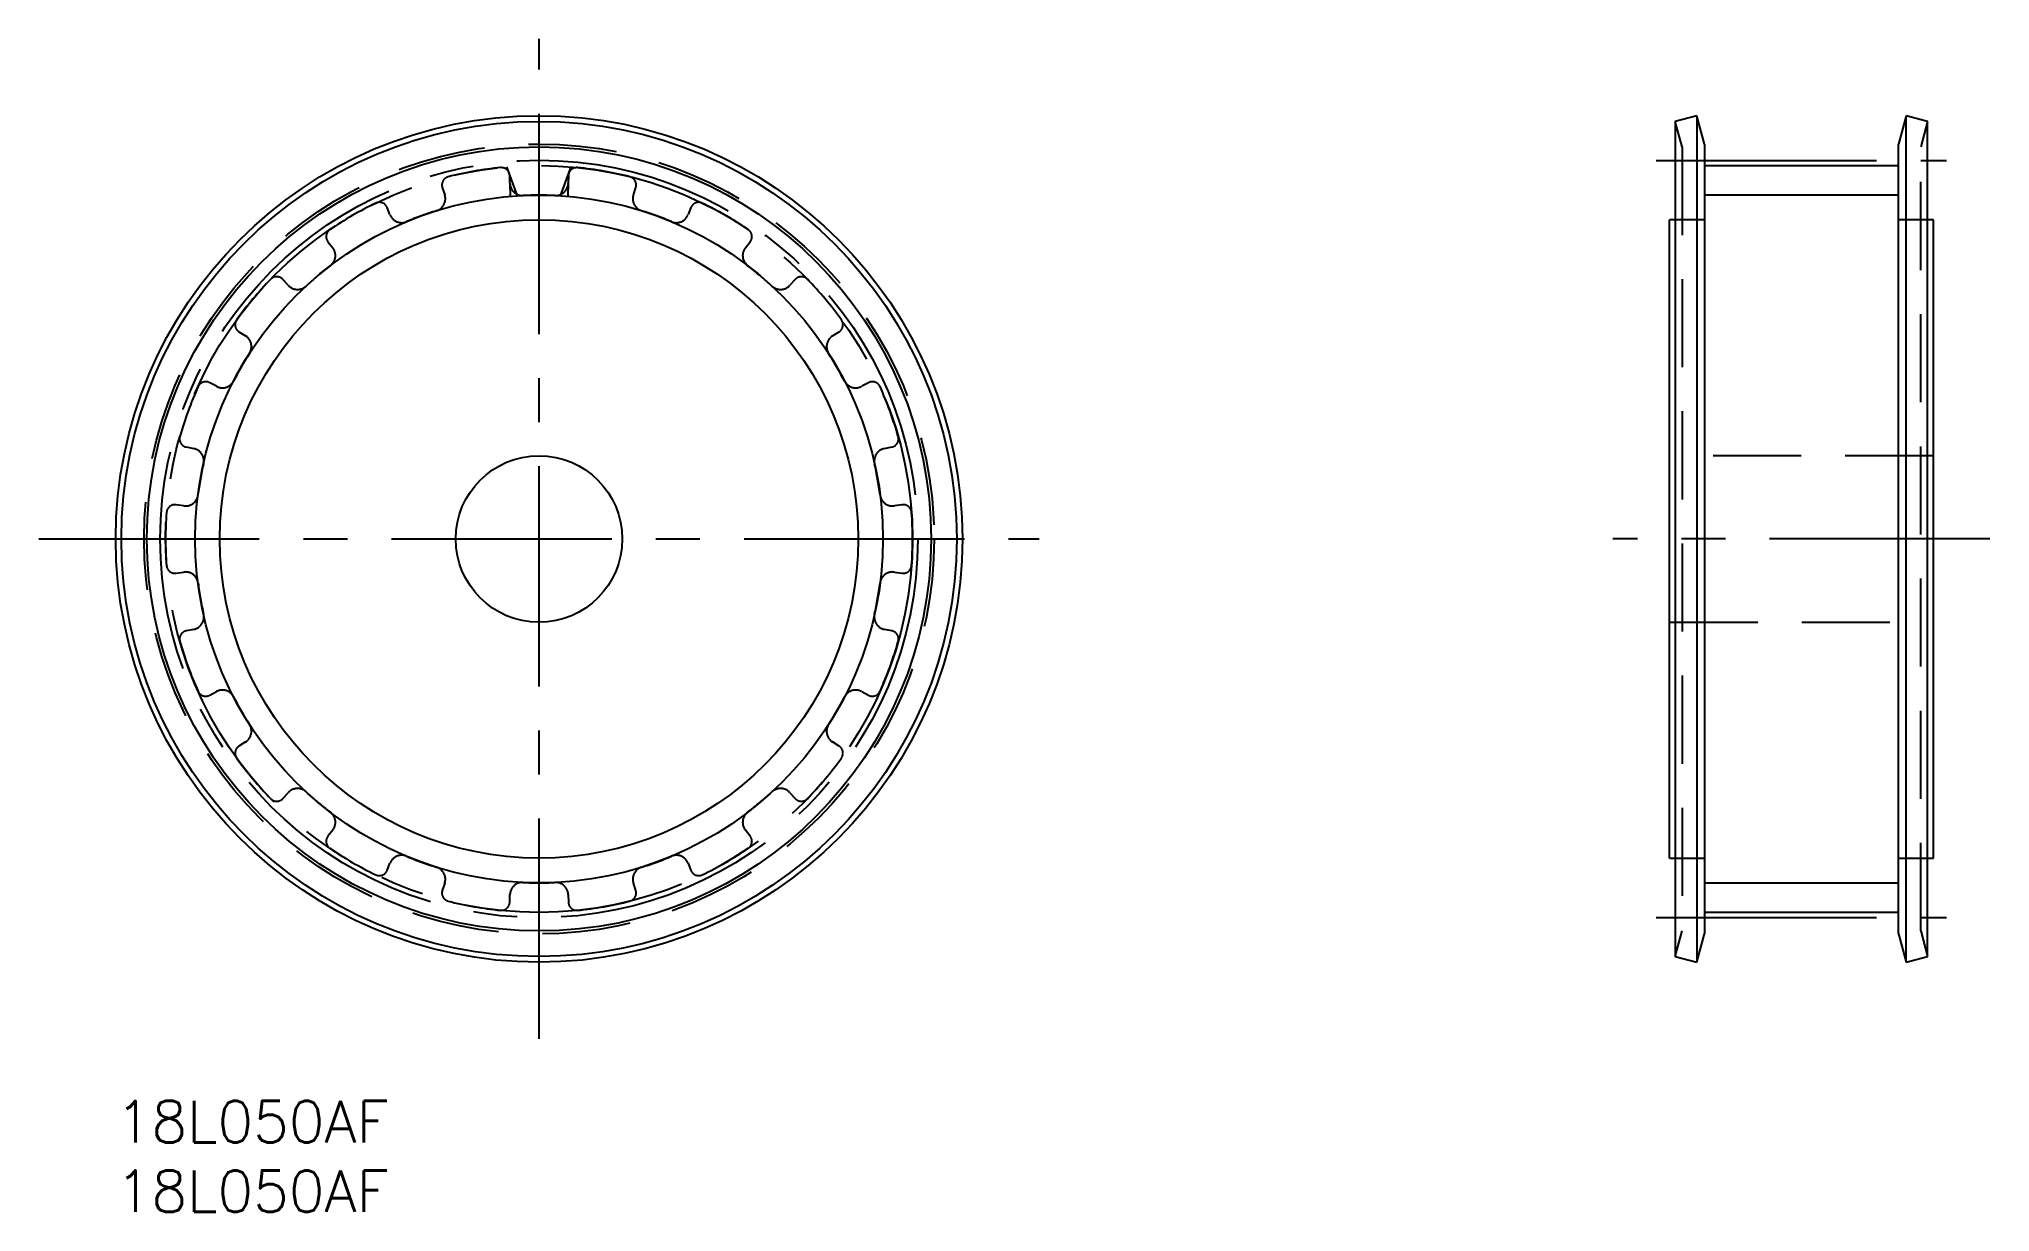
# Model space of a CAD drawing. Extents: x -6 to 135, y -8 to 77.
import ezdxf

# ---------------------------------------------------------------- set-up
doc = ezdxf.new("R2010")
doc.units = 0
doc.header["$LTSCALE"] = 0.5
for name, pattern in [('CENTER', [50.8, 31.75, -6.35, 6.35, -6.35]), ('DASHED', [19.05, 12.7, -6.35]), ('PHANTOM', [63.5, 31.75, -6.35, 6.35, -6.35, 6.35, -6.35])]:
    doc.linetypes.add(name, pattern=pattern)
for name, color, linetype in [('MSM_CENTER', 1, 'CENTER'), ('MSM_CONTINUOUS', 7, 'CONTINUOUS'), ('MSM_DASHED', 4, 'DASHED'), ('MSM_IMAGINARY', 6, 'PHANTOM'), ('MSM_NARROW', 5, 'CONTINUOUS'), ('MSM_PART_NUMBER', 7, 'CONTINUOUS')]:
    doc.layers.add(name, color=color, linetype=linetype)
doc.styles.get("Standard").update_dxf_attribs({"font": 'txt.shx', "height": 3, "bigfont": 'bigfont.shx'})

msp = doc.modelspace()

# ---------------------------------------------------------------- linework, layer by layer
at = {"layer": 'MSM_CENTER'}
for p, q in [((30.5, 4.47), (30.5, 76.53)), ((111, 67.78), (131.91, 67.78)), ((-5.53, 40.5), (66.53, 40.5)), ((135.04, 40.5), (107.87, 40.5)), ((111, 13.22), (131.91, 13.22))]:
    msp.add_line(p, q, dxfattribs=at)
msp.add_circle((30.5, 40.5), 27.29, dxfattribs=at)
at = {"layer": 'MSM_CONTINUOUS'}
for p, q in [((113.91, 71), (112.36, 70.59)), ((112.36, 70.59), (112.36, 10.41)), ((114.46, 68.96), (113.91, 71)), ((113.91, 71), (113.91, 10)), ((129, 71), (128.46, 68.96)), ((130.55, 70.59), (129, 71)), ((129, 10), (129, 71)), ((130.55, 10.41), (130.55, 70.59)), ((114.46, 68.96), (114.46, 12.04)), ((128.46, 12.04), (128.46, 68.96)), ((114.46, 67.41), (128.46, 67.41)), ((111.96, 17.5), (111.96, 63.5)), ((112.36, 63.5), (111.96, 63.5)), ((130.96, 63.5), (130.55, 63.5)), ((130.96, 17.5), (130.96, 63.5)), ((111.96, 17.5), (112.36, 17.5)), ((130.55, 17.5), (130.96, 17.5)), ((114.46, 13.6), (128.46, 13.6)), ((113.91, 10), (114.46, 12.04)), ((128.46, 12.04), (129, 10)), ((112.36, 10.41), (113.91, 10)), ((129, 10), (130.55, 10.41))]:
    msp.add_line(p, q, dxfattribs=at)
for radius in [30.5, 30.09, 28.25, 23, 6]:
    msp.add_circle((30.5, 40.5), radius, dxfattribs=at)
at = {"layer": 'MSM_DASHED'}
for p, q in [((112.86, 68.75), (112.36, 70.59)), ((130.55, 70.59), (130.06, 68.75)), ((112.86, 68.75), (112.86, 12.25)), ((130.06, 12.25), (130.06, 68.75)), ((28.4, 66.13), (28.39, 66.68)), ((32.61, 66.68), (32.6, 66.13)), ((23.53, 65.83), (23.7, 65.3)), ((37.3, 65.3), (37.47, 65.83)), ((19.76, 63.87), (19.56, 64.38)), ((41.44, 64.38), (41.24, 63.87)), ((114.46, 63.5), (112.36, 63.5)), ((130.55, 63.5), (128.46, 63.5)), ((15.29, 61.91), (15.63, 61.48)), ((45.37, 61.48), (45.71, 61.91)), ((12.42, 58.79), (12.05, 59.2)), ((48.95, 59.2), (48.58, 58.79)), ((8.88, 55.42), (9.35, 55.13)), ((51.65, 55.13), (52.12, 55.42)), ((7.25, 51.5), (6.77, 51.76)), ((54.23, 51.76), (53.75, 51.5)), ((5.08, 47.13), (5.62, 47.02)), ((55.38, 47.02), (55.92, 47.13)), ((130.96, 46.5), (111.96, 46.5)), ((4.89, 42.89), (4.35, 42.97)), ((56.65, 42.97), (56.11, 42.89)), ((4.35, 38.03), (4.89, 38.11)), ((56.11, 38.11), (56.65, 38.03)), ((5.62, 33.98), (5.08, 33.87)), ((55.92, 33.87), (55.38, 33.98)), ((111.96, 34.5), (130.96, 34.5)), ((6.77, 29.24), (7.25, 29.5)), ((53.75, 29.5), (54.23, 29.24)), ((9.35, 25.87), (8.88, 25.58)), ((52.12, 25.58), (51.65, 25.87)), ((12.05, 21.8), (12.42, 22.21)), ((48.58, 22.21), (48.95, 21.8)), ((15.63, 19.52), (15.29, 19.09)), ((45.71, 19.09), (45.37, 19.52)), ((19.56, 16.62), (19.76, 17.13)), ((41.24, 17.13), (41.44, 16.62)), ((112.36, 17.5), (114.46, 17.5)), ((128.46, 17.5), (130.55, 17.5)), ((23.7, 15.7), (23.53, 15.17)), ((37.47, 15.17), (37.3, 15.7)), ((28.39, 14.32), (28.4, 14.87)), ((32.6, 14.87), (32.61, 14.32)), ((112.36, 10.41), (112.86, 12.25)), ((130.06, 12.25), (130.55, 10.41))]:
    msp.add_line(p, q, dxfattribs=at)
msp.add_circle((30.5, 40.5), 28.46, dxfattribs=at)
for centre, radius, start, end in [((24.1, 66.01), 0.6, 104.0829, 198.3881), ((30.5, 40.5), 26.91, 95.9171, 104.0829), ((27.79, 66.66), 0.6, 1.6119, 95.9171), ((29.31, 66.16), 0.91, 181.6119, 272.6486), ((31.69, 66.16), 0.91, 267.3514, 358.3881), ((33.21, 66.66), 0.6, 84.0829, 178.3881), ((30.5, 40.5), 26.91, 75.9171, 84.0829), ((36.9, 66.01), 0.6, 341.6119, 75.9171), ((30.5, 40.5), 26.91, 115.9171, 124.0829), ((19, 64.16), 0.6, 21.6119, 115.9171), ((22.84, 65.02), 0.91, 287.3514, 18.3881), ((30.5, 40.5), 24.77, 87.3514, 92.6486), ((38.16, 65.02), 0.91, 161.6119, 252.6486), ((42, 64.16), 0.6, 64.0829, 158.3881), ((30.5, 40.5), 26.91, 55.9171, 64.0829), ((20.61, 64.2), 0.91, 201.6119, 292.6486), ((30.5, 40.5), 24.78, 107.3514, 112.6486), ((30.5, 40.5), 24.78, 67.3514, 72.6486), ((40.39, 64.2), 0.91, 247.3514, 338.3881), ((15.76, 62.29), 0.6, 124.0829, 218.3881), ((45.24, 62.29), 0.6, 321.6119, 55.9171), ((14.92, 60.92), 0.91, 307.3514, 38.3881), ((46.08, 60.92), 0.91, 141.6119, 232.6486), ((30.5, 40.5), 26.91, 135.9171, 144.0829), ((11.6, 58.8), 0.6, 41.6119, 135.9171), ((30.5, 40.5), 24.78, 127.3514, 132.6486), ((30.5, 40.5), 24.77, 47.3514, 52.6486), ((49.4, 58.8), 0.6, 44.0829, 138.3881), ((30.5, 40.5), 26.91, 35.9171, 44.0829), ((13.1, 59.39), 0.91, 221.6119, 312.6486), ((47.9, 59.39), 0.91, 227.3514, 318.3881), ((9.2, 55.93), 0.6, 144.0829, 238.3881), ((51.8, 55.93), 0.6, 301.6119, 35.9171), ((8.87, 54.36), 0.91, 327.3514, 58.3881), ((52.13, 54.36), 0.91, 121.6119, 212.6486), ((30.5, 40.5), 24.78, 147.3514, 152.6486), ((30.5, 40.5), 24.77, 27.3514, 32.6486), ((30.5, 40.5), 26.91, 155.9171, 164.0829), ((6.48, 51.23), 0.6, 61.6119, 155.9171), ((7.69, 52.3), 0.91, 241.6119, 332.6486), ((53.31, 52.3), 0.91, 207.3514, 298.3881), ((54.52, 51.23), 0.6, 24.0829, 118.3881), ((30.5, 40.5), 26.91, 15.9171, 24.0829), ((5.2, 47.71), 0.6, 164.0829, 258.3881), ((55.8, 47.71), 0.6, 281.6119, 15.9171), ((5.44, 46.12), 0.91, 347.3514, 78.3881), ((55.56, 46.12), 0.91, 101.6119, 192.6486), ((30.5, 40.5), 24.78, 167.3514, 172.6486), ((30.5, 40.5), 24.77, 7.3514, 12.6486), ((5.03, 43.79), 0.91, 261.6119, 352.6486), ((55.97, 43.79), 0.91, 187.3514, 278.3881), ((30.5, 40.5), 26.91, 175.9171, 184.0829), ((4.26, 42.37), 0.6, 81.6119, 175.9171), ((56.74, 42.37), 0.6, 4.0829, 98.3881), ((30.5, 40.5), 26.91, 355.9171, 4.0829), ((4.26, 38.63), 0.6, 184.0829, 278.3881), ((5.03, 37.21), 0.91, 7.3514, 98.3881), ((55.97, 37.21), 0.91, 81.6119, 172.6486), ((56.74, 38.63), 0.6, 261.6119, 355.9171), ((30.5, 40.5), 24.77, 187.3514, 192.6486), ((30.5, 40.5), 24.77, 347.3514, 352.6486), ((5.2, 33.29), 0.6, 101.6119, 195.9171), ((5.44, 34.88), 0.91, 281.6119, 12.6486), ((55.56, 34.88), 0.91, 167.3514, 258.3881), ((55.8, 33.29), 0.6, 344.0829, 78.3881), ((30.5, 40.5), 26.91, 195.9171, 204.0829), ((30.5, 40.5), 26.91, 335.9171, 344.0829), ((6.48, 29.77), 0.6, 204.0829, 298.3881), ((7.69, 28.7), 0.91, 27.3514, 118.3881), ((53.31, 28.7), 0.91, 61.6119, 152.6486), ((54.52, 29.77), 0.6, 241.6119, 335.9171), ((30.5, 40.5), 24.78, 207.3514, 212.6486), ((30.5, 40.5), 24.78, 327.3514, 332.6486), ((8.87, 26.64), 0.91, 301.6119, 32.6486), ((52.13, 26.64), 0.91, 147.3514, 238.3881), ((9.2, 25.07), 0.6, 121.6119, 215.9171), ((51.8, 25.07), 0.6, 324.0829, 58.3881), ((30.5, 40.5), 26.91, 215.9171, 224.0829), ((30.5, 40.5), 26.91, 315.9171, 324.0829), ((13.1, 21.61), 0.91, 47.3514, 138.3881), ((47.9, 21.61), 0.91, 41.6119, 132.6486), ((11.6, 22.2), 0.6, 224.0829, 318.3881), ((30.5, 40.5), 24.78, 227.3514, 232.6486), ((30.5, 40.5), 24.77, 307.3514, 312.6486), ((49.4, 22.2), 0.6, 221.6119, 315.9171), ((14.92, 20.08), 0.91, 321.6119, 52.6486), ((46.08, 20.08), 0.91, 127.3514, 218.3881), ((15.76, 18.71), 0.6, 141.6119, 235.9171), ((45.24, 18.71), 0.6, 304.0829, 38.3881), ((30.5, 40.5), 26.91, 235.9171, 244.0829), ((20.61, 16.8), 0.91, 67.3514, 158.3881), ((30.5, 40.5), 24.78, 247.3514, 252.6486), ((30.5, 40.5), 24.78, 287.3514, 292.6486), ((40.39, 16.8), 0.91, 21.6119, 112.6486), ((30.5, 40.5), 26.91, 295.9171, 304.0829), ((19, 16.84), 0.6, 244.0829, 338.3881), ((22.84, 15.98), 0.91, 341.6119, 72.6486), ((29.31, 14.84), 0.91, 87.3514, 178.3881), ((30.5, 40.5), 24.78, 267.3514, 272.6486), ((31.69, 14.84), 0.91, 1.6119, 92.6486), ((38.16, 15.98), 0.91, 107.3514, 198.3881), ((42, 16.84), 0.6, 201.6119, 295.9171), ((24.1, 14.99), 0.6, 161.6119, 255.9171), ((30.5, 40.5), 26.91, 255.9171, 264.0829), ((27.79, 14.34), 0.6, 264.0829, 358.3881), ((33.21, 14.34), 0.6, 181.6119, 275.9171), ((30.5, 40.5), 26.91, 275.9171, 284.0829), ((36.9, 14.99), 0.6, 284.0829, 18.3881)]:
    msp.add_arc(centre, radius, start, end, dxfattribs=at)
at = {"layer": 'MSM_IMAGINARY'}
msp.add_circle((30.5, 40.5), 26.91, dxfattribs=at)
at = {"layer": 'MSM_NARROW'}
for p, q in [((28.95, 65.23), (28.19, 67.31)), ((28.4, 66.13), (28.43, 65.19)), ((32.05, 65.23), (32.81, 67.31)), ((32.6, 66.13), (32.57, 65.19)), ((128.46, 65.28), (114.46, 65.28)), ((114.46, 15.72), (128.46, 15.72))]:
    msp.add_line(p, q, dxfattribs=at)
msp.add_circle((30.5, 40.5), 24.78, dxfattribs=at)

# ---------------------------------------------------------------- texts
at = {"layer": 'MSM_PART_NUMBER'}
for p in [(0, -3), (0, -8)]:
    msp.add_text('18L050AF', height=3, dxfattribs=at).set_placement(p)

doc.saveas('drawing.dxf')
